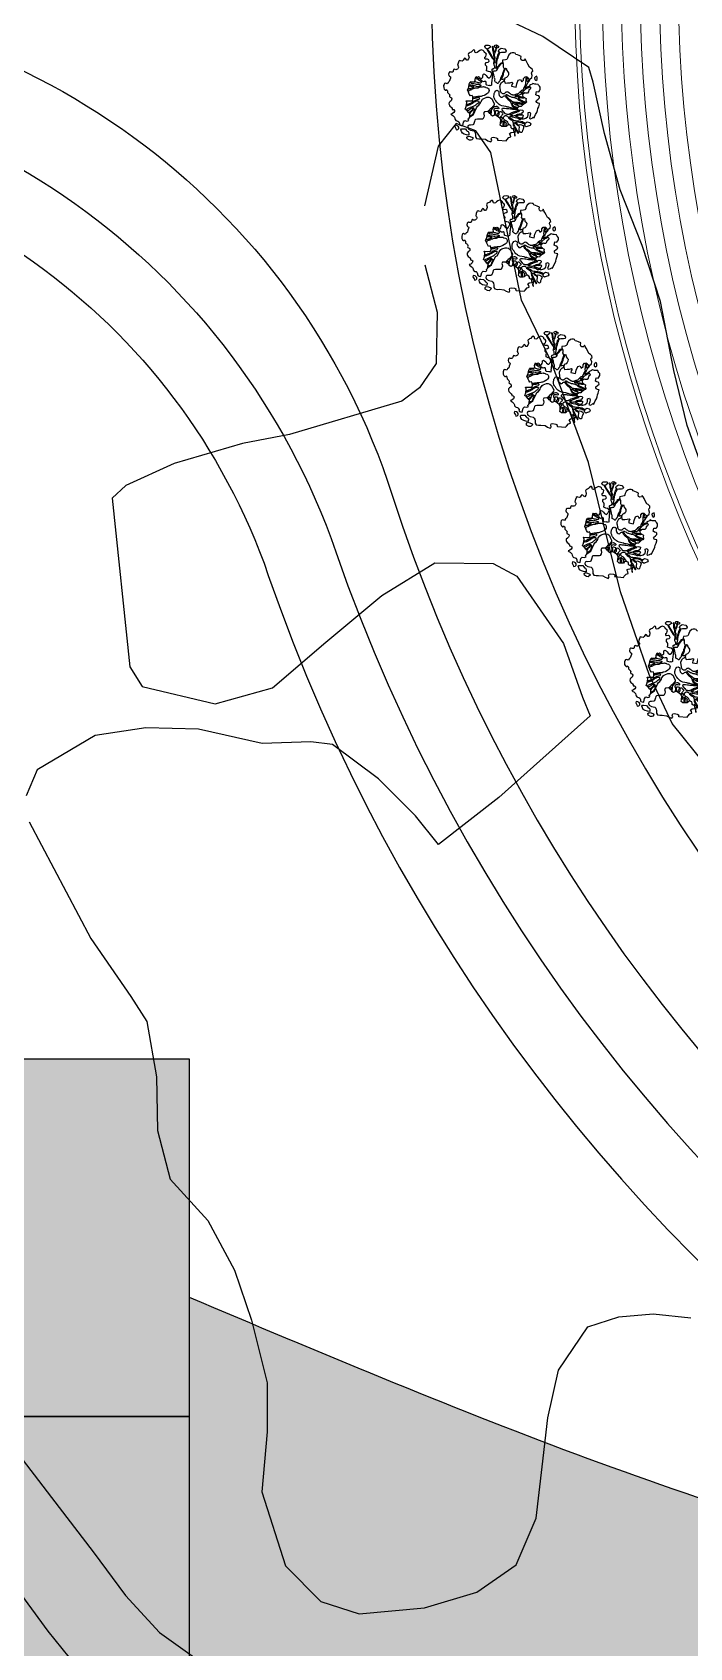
# Model space of a CAD drawing. Header units: millimetres. Extents: x 1101 to 4203, y 1053 to 1744.
# Drawn here: x 1482.8 to 1510.3, y 1286.8 to 1354.6 of the extents above; entities that cross this region are included whole.
import ezdxf

# ---------------------------------------------------------------- set-up
doc = ezdxf.new("R2010")
doc.units = ezdxf.units.MM
for name, color, linetype in [('01_Fina', 7, 'Continuous'), ('02_Media', 7, 'Continuous'), ('03_Gruesa', 7, 'Continuous'), ('planting render', 7, 'Continuous')]:
    doc.layers.add(name, color=color, linetype=linetype)

# ---------------------------------------------------------------- blocks, each defined once
blk = doc.blocks.new('pohon2')
at = {"layer": 'planting render', "color": 94}
for points in [[(-0.222, 0.704), (-0.256, 0.707), (-0.288, 0.705), (-0.317, 0.695), (-0.317, 0.695), (-0.335, 0.671), (-0.345, 0.653), (-0.342, 0.636), (-0.325, 0.633), (-0.285, 0.627), (-0.266, 0.644), (-0.254, 0.655), (-0.24, 0.656), (-0.227, 0.671), (-0.222, 0.704)], [(0.201, 0.693), (0.318, 0.683), (0.325, 0.664), (0.348, 0.627), (0.374, 0.613), (0.364, 0.59), (0.345, 0.569), (0.364, 0.552), (0.405, 0.538), (0.397, 0.514), (0.389, 0.492), (0.372, 0.498), (0.355, 0.488), (0.351, 0.471), (0.341, 0.456), (0.314, 0.451), (0.289, 0.458), (0.281, 0.48), (0.262, 0.486), (0.219, 0.494), (0.192, 0.477), (0.192, 0.45), (0.187, 0.406), (0.167, 0.38), (0.11, 0.354), (0.085, 0.354), (0.06, 0.373), (0.035, 0.361), (0.034, 0.35), (0.014, 0.343), (0.002, 0.333), (-0.024, 0.323), (-0.065, 0.333), (-0.075, 0.354), (-0.067, 0.367), (-0.058, 0.39), (-0.059, 0.413), (-0.067, 0.44), (-0.081, 0.444), (-0.112, 0.451), (-0.145, 0.456), (-0.169, 0.464), (-0.177, 0.476), (-0.178, 0.499), (-0.183, 0.542), (-0.194, 0.55), (-0.223, 0.56), (-0.244, 0.562), (-0.259, 0.574), (-0.259, 0.593), (-0.247, 0.616), (-0.209, 0.628), (-0.163, 0.628), (-0.147, 0.64), (-0.137, 0.652), (-0.127, 0.678), (-0.121, 0.711), (-0.103, 0.73), (-0.07, 0.73), (-0.035, 0.722), (0.025, 0.717), (0.061, 0.73), (0.089, 0.735), (0.107, 0.737), (0.115, 0.715), (0.104, 0.696), (0.108, 0.676), (0.13, 0.667), (0.17, 0.666), (0.192, 0.671), (0.196, 0.682), (0.191, 0.693), (0.201, 0.693)], [(-0.2, 0.771), (-0.235, 0.759), (-0.243, 0.736), (-0.228, 0.718), (-0.196, 0.719), (-0.161, 0.727), (-0.153, 0.74), (-0.168, 0.761), (-0.178, 0.77), (-0.2, 0.771)], [(-0.332, 0.587), (-0.33, 0.534), (-0.316, 0.511), (-0.287, 0.511), (-0.262, 0.498), (-0.272, 0.478), (-0.262, 0.464), (-0.258, 0.438), (-0.265, 0.4), (-0.286, 0.389), (-0.313, 0.363), (-0.341, 0.349), (-0.336, 0.309), (-0.339, 0.251), (-0.352, 0.229), (-0.303, 0.222), (-0.264, 0.213), (-0.261, 0.187), (-0.27, 0.154), (-0.283, 0.138), (-0.306, 0.15), (-0.326, 0.127), (-0.343, 0.102), (-0.363, 0.073), (-0.354, 0.03), (-0.355, -0.018), (-0.347, -0.047), (-0.291, -0.055), (-0.28, -0.077), (-0.284, -0.094), (-0.284, -0.119), (-0.279, -0.137), (-0.268, -0.131), (-0.257, -0.135), (-0.243, -0.144), (-0.23, -0.139), (-0.22, -0.126), (-0.205, -0.12), (-0.192, -0.13), (-0.184, -0.145), (-0.185, -0.164), (-0.187, -0.184), (-0.176, -0.196), (-0.158, -0.191), (-0.139, -0.181), (-0.124, -0.164), (-0.101, -0.155), (-0.089, -0.154), (-0.077, -0.175), (-0.065, -0.216), (-0.074, -0.232), (-0.093, -0.242), (-0.118, -0.243), (-0.147, -0.249), (-0.152, -0.282), (-0.152, -0.299), (-0.158, -0.31), (-0.177, -0.323), (-0.182, -0.346), (-0.174, -0.361), (-0.15, -0.372), (-0.137, -0.39), (-0.148, -0.407), (-0.164, -0.413), (-0.194, -0.405), (-0.204, -0.414), (-0.211, -0.435), (-0.197, -0.447), (-0.194, -0.465), (-0.195, -0.482), (-0.206, -0.492), (-0.227, -0.497), (-0.234, -0.513), (-0.249, -0.523), (-0.279, -0.526), (-0.298, -0.513), (-0.315, -0.497), (-0.329, -0.48), (-0.341, -0.471), (-0.355, -0.473), (-0.363, -0.482), (-0.366, -0.494), (-0.375, -0.504), (-0.387, -0.504), (-0.404, -0.484), (-0.413, -0.468), (-0.428, -0.458), (-0.44, -0.449), (-0.447, -0.441), (-0.449, -0.428), (-0.441, -0.412), (-0.435, -0.401), (-0.431, -0.391), (-0.435, -0.367), (-0.445, -0.343), (-0.454, -0.344), (-0.478, -0.362), (-0.491, -0.364), (-0.5, -0.349), (-0.503, -0.335), (-0.502, -0.326), (-0.508, -0.325), (-0.518, -0.317), (-0.539, -0.318), (-0.549, -0.32), (-0.561, -0.311), (-0.564, -0.304), (-0.568, -0.278), (-0.568, -0.245), (-0.558, -0.236), (-0.551, -0.228), (-0.548, -0.215), (-0.551, -0.205), (-0.555, -0.197), (-0.561, -0.189), (-0.572, -0.181), (-0.583, -0.178), (-0.591, -0.178), (-0.606, -0.181), (-0.613, -0.176), (-0.613, -0.169), (-0.614, -0.155), (-0.614, -0.144), (-0.622, -0.136), (-0.641, -0.133), (-0.654, -0.133), (-0.659, -0.135), (-0.669, -0.119), (-0.671, -0.094), (-0.664, -0.08), (-0.653, -0.072), (-0.635, -0.064), (-0.635, -0.046), (-0.639, -0.019), (-0.642, 0.006), (-0.656, 0.021), (-0.664, 0.043), (-0.675, 0.042), (-0.693, 0.04), (-0.704, 0.048), (-0.707, 0.06), (-0.711, 0.078), (-0.702, 0.111), (-0.69, 0.127), (-0.673, 0.138), (-0.663, 0.136), (-0.661, 0.124), (-0.648, 0.13), (-0.642, 0.143), (-0.636, 0.165), (-0.619, 0.175), (-0.608, 0.182), (-0.597, 0.192), (-0.598, 0.203), (-0.598, 0.215), (-0.593, 0.221), (-0.585, 0.224), (-0.566, 0.229), (-0.559, 0.239), (-0.559, 0.257), (-0.564, 0.269), (-0.576, 0.283), (-0.587, 0.302), (-0.585, 0.321), (-0.576, 0.335), (-0.566, 0.347), (-0.55, 0.355), (-0.538, 0.363), (-0.527, 0.374), (-0.523, 0.387), (-0.503, 0.387), (-0.487, 0.395), (-0.487, 0.411), (-0.491, 0.427), (-0.507, 0.446), (-0.517, 0.453), (-0.529, 0.459), (-0.516, 0.468), (-0.5, 0.474), (-0.471, 0.492), (-0.461, 0.509), (-0.456, 0.521), (-0.441, 0.535), (-0.43, 0.538), (-0.411, 0.537), (-0.399, 0.543), (-0.384, 0.563), (-0.382, 0.578), (-0.372, 0.59), (-0.355, 0.591), (-0.332, 0.592), (-0.332, 0.587)], [(-0.411, 0.664), (-0.392, 0.655), (-0.38, 0.639), (-0.384, 0.62), (-0.396, 0.609), (-0.414, 0.601), (-0.44, 0.601), (-0.44, 0.601), (-0.442, 0.621), (-0.42, 0.646), (-0.412, 0.664)], [(0.447, 0.428), (0.468, 0.413), (0.491, 0.415), (0.51, 0.421), (0.529, 0.437), (0.527, 0.448), (0.524, 0.473), (0.519, 0.492), (0.519, 0.513), (0.511, 0.525), (0.497, 0.525), (0.472, 0.506), (0.468, 0.48), (0.468, 0.457), (0.462, 0.436), (0.45, 0.435), (0.447, 0.428)], [(0.488, 0.335), (0.531, 0.312), (0.555, 0.283), (0.555, 0.258), (0.548, 0.226), (0.572, 0.213), (0.586, 0.232), (0.588, 0.26), (0.582, 0.299), (0.601, 0.306), (0.623, 0.292), (0.634, 0.278), (0.65, 0.281), (0.652, 0.27), (0.66, 0.234), (0.673, 0.199), (0.676, 0.173), (0.676, 0.143), (0.683, 0.114), (0.686, 0.079), (0.685, 0.066), (0.661, 0.066), (0.644, 0.062), (0.633, 0.047), (0.633, 0.034), (0.652, 0.011), (0.671, -0.012), (0.664, -0.028), (0.653, -0.038), (0.63, -0.039), (0.61, -0.046), (0.61, -0.069), (0.611, -0.092), (0.642, -0.096), (0.648, -0.11), (0.655, -0.134), (0.65, -0.162), (0.636, -0.176), (0.622, -0.186), (0.615, -0.198), (0.582, -0.194), (0.566, -0.191), (0.553, -0.194), (0.537, -0.196), (0.527, -0.184), (0.508, -0.169), (0.493, -0.157), (0.502, -0.141), (0.518, -0.13), (0.515, -0.106), (0.499, -0.09), (0.498, -0.066), (0.488, -0.047), (0.465, -0.042), (0.451, -0.042), (0.423, -0.02), (0.424, -0.001), (0.433, 0.016), (0.447, 0.023), (0.483, 0.036), (0.483, 0.057), (0.496, 0.084), (0.488, 0.103), (0.47, 0.112), (0.47, 0.112), (0.445, 0.143), (0.437, 0.161), (0.412, 0.165), (0.387, 0.186), (0.388, 0.209), (0.413, 0.219), (0.44, 0.208), (0.462, 0.208), (0.474, 0.214), (0.473, 0.239), (0.457, 0.255), (0.463, 0.267), (0.477, 0.273), (0.49, 0.282), (0.485, 0.302), (0.479, 0.314), (0.488, 0.335)], [(0.619, 0.383), (0.611, 0.4), (0.573, 0.424), (0.562, 0.43), (0.54, 0.417), (0.537, 0.397), (0.539, 0.386), (0.55, 0.371), (0.562, 0.359), (0.597, 0.361), (0.608, 0.37), (0.619, 0.383)], [(0.244, -0.097), (0.311, -0.096), (0.311, -0.147), (0.323, -0.2), (0.353, -0.219), (0.376, -0.188), (0.397, -0.215), (0.393, -0.241), (0.408, -0.269), (0.429, -0.273), (0.446, -0.264), (0.463, -0.251), (0.482, -0.248), (0.507, -0.276), (0.507, -0.305), (0.488, -0.335), (0.49, -0.355), (0.5, -0.368), (0.492, -0.389), (0.466, -0.406), (0.444, -0.414), (0.414, -0.451), (0.393, -0.48), (0.374, -0.502), (0.359, -0.519), (0.353, -0.496), (0.353, -0.496), (0.326, -0.487), (0.308, -0.496), (0.3, -0.512), (0.3, -0.54), (0.3, -0.54), (0.267, -0.548), (0.242, -0.554), (0.217, -0.557), (0.205, -0.572), (0.187, -0.572), (0.163, -0.569), (0.147, -0.561), (0.123, -0.532), (0.112, -0.498), (0.112, -0.482), (0.105, -0.463), (0.087, -0.454), (0.087, -0.454), (0.047, -0.439), (0.047, -0.439), (0.048, -0.422), (0.048, -0.422), (0.067, -0.39), (0.067, -0.39), (0.074, -0.362), (0.074, -0.346), (0.074, -0.346), (0.096, -0.323), (0.096, -0.323), (0.122, -0.337), (0.122, -0.337), (0.136, -0.305), (0.152, -0.29), (0.166, -0.277), (0.17, -0.25), (0.165, -0.228), (0.151, -0.209), (0.127, -0.194), (0.127, -0.157), (0.145, -0.125), (0.181, -0.134), (0.213, -0.144), (0.239, -0.155), (0.253, -0.148), (0.242, -0.125), (0.244, -0.097), (0.244, -0.097)], [(0.571, -0.244), (0.588, -0.264), (0.582, -0.289), (0.572, -0.307), (0.556, -0.294), (0.544, -0.28), (0.552, -0.258), (0.571, -0.244)], [(-0.155, -0.592), (-0.191, -0.553), (-0.198, -0.555), (-0.226, -0.56), (-0.24, -0.581), (-0.225, -0.603), (-0.192, -0.612), (-0.171, -0.612), (-0.155, -0.592)], [(-0.043, -0.619), (-0.052, -0.601), (-0.078, -0.592), (-0.106, -0.611), (-0.098, -0.628), (-0.08, -0.636), (-0.043, -0.619)], [(0.049, -0.552), (0.011, -0.545), (-0.01, -0.535), (-0.035, -0.556), (-0.029, -0.58), (-0.002, -0.604), (0.047, -0.604), (0.072, -0.581), (0.07, -0.558), (0.049, -0.552)]]:
    blk.add_lwpolyline(points, dxfattribs=at)
at = {"layer": 'planting render', "color": 34}
for points in [[(0.397, 0.514), (0.397, 0.497), (0.403, 0.493), (0.407, 0.488), (0.413, 0.489), (0.421, 0.494), (0.421, 0.502), (0.417, 0.515), (0.416, 0.528), (0.415, 0.539), (0.415, 0.546), (0.416, 0.555), (0.416, 0.568), (0.421, 0.577), (0.427, 0.587), (0.431, 0.586), (0.431, 0.583), (0.427, 0.576), (0.422, 0.568), (0.422, 0.562), (0.422, 0.541), (0.422, 0.532), (0.423, 0.52), (0.423, 0.516), (0.426, 0.511), (0.431, 0.511), (0.439, 0.516), (0.443, 0.522), (0.451, 0.532), (0.456, 0.538), (0.465, 0.544), (0.469, 0.539), (0.471, 0.534), (0.462, 0.525), (0.443, 0.505), (0.413, 0.468), (0.402, 0.458), (0.394, 0.443), (0.384, 0.426), (0.381, 0.42), (0.38, 0.413), (0.38, 0.409), (0.383, 0.405), (0.388, 0.406), (0.393, 0.407), (0.404, 0.413), (0.409, 0.417), (0.418, 0.423), (0.427, 0.428), (0.435, 0.432), (0.446, 0.437), (0.45, 0.435), (0.447, 0.428), (0.443, 0.425), (0.431, 0.417), (0.419, 0.412), (0.409, 0.403), (0.402, 0.397), (0.403, 0.393), (0.415, 0.386), (0.428, 0.385), (0.474, 0.383), (0.49, 0.383), (0.505, 0.387), (0.515, 0.389), (0.528, 0.394), (0.537, 0.397), (0.543, 0.39), (0.539, 0.386), (0.523, 0.38), (0.512, 0.377), (0.5, 0.372), (0.489, 0.372), (0.471, 0.372), (0.445, 0.372), (0.428, 0.376), (0.415, 0.377), (0.397, 0.377), (0.377, 0.379), (0.367, 0.377), (0.34, 0.36), (0.331, 0.358), (0.319, 0.355), (0.311, 0.351), (0.307, 0.347), (0.303, 0.335), (0.308, 0.329), (0.324, 0.329), (0.335, 0.329), (0.381, 0.33), (0.423, 0.331), (0.445, 0.341), (0.464, 0.336), (0.484, 0.327), (0.48, 0.318), (0.47, 0.321), (0.453, 0.325), (0.444, 0.321), (0.434, 0.319), (0.42, 0.319), (0.395, 0.316), (0.39, 0.312), (0.397, 0.304), (0.406, 0.294), (0.418, 0.289), (0.437, 0.281), (0.452, 0.279), (0.466, 0.274), (0.47, 0.27), (0.463, 0.267), (0.462, 0.264), (0.45, 0.269), (0.444, 0.27), (0.437, 0.27), (0.426, 0.274), (0.414, 0.279), (0.4, 0.285), (0.394, 0.29), (0.387, 0.297), (0.382, 0.301), (0.376, 0.306), (0.362, 0.311), (0.354, 0.314), (0.343, 0.314), (0.332, 0.314), (0.319, 0.314), (0.31, 0.312), (0.304, 0.309), (0.305, 0.305), (0.314, 0.297), (0.323, 0.291), (0.339, 0.281), (0.36, 0.265), (0.383, 0.252), (0.397, 0.241), (0.409, 0.236), (0.426, 0.227), (0.412, 0.224), (0.406, 0.224), (0.39, 0.232), (0.382, 0.236), (0.372, 0.243), (0.367, 0.247), (0.357, 0.252), (0.348, 0.257), (0.341, 0.262), (0.331, 0.268), (0.317, 0.277), (0.307, 0.283), (0.301, 0.291), (0.295, 0.295), (0.286, 0.302), (0.279, 0.304), (0.275, 0.306), (0.267, 0.309), (0.26, 0.308), (0.25, 0.308), (0.237, 0.307), (0.233, 0.306), (0.227, 0.302), (0.223, 0.3), (0.218, 0.291), (0.214, 0.288), (0.208, 0.284), (0.191, 0.27), (0.183, 0.266), (0.178, 0.261), (0.175, 0.256), (0.173, 0.249), (0.173, 0.243), (0.176, 0.236), (0.183, 0.231), (0.192, 0.229), (0.205, 0.228), (0.236, 0.225), (0.251, 0.224), (0.27, 0.223), (0.292, 0.223), (0.323, 0.221), (0.338, 0.219), (0.343, 0.218), (0.346, 0.217), (0.353, 0.214), (0.371, 0.215), (0.382, 0.211), (0.388, 0.211), (0.388, 0.209), (0.374, 0.203), (0.363, 0.202), (0.353, 0.203), (0.346, 0.203), (0.337, 0.206), (0.329, 0.208), (0.321, 0.209), (0.315, 0.209), (0.306, 0.208), (0.298, 0.207), (0.288, 0.206), (0.263, 0.203), (0.251, 0.205), (0.238, 0.204), (0.23, 0.202), (0.222, 0.202), (0.162, 0.202), (0.136, 0.196), (0.123, 0.19), (0.108, 0.183), (0.098, 0.178), (0.081, 0.165), (0.065, 0.15), (0.055, 0.141), (0.049, 0.134), (0.038, 0.119), (0.028, 0.101), (0.025, 0.088), (0.023, 0.072), (0.023, 0.061), (0.023, 0.049), (0.023, 0.04), (0.028, 0.031), (0.037, 0.01), (0.055, -0.002), (0.063, 0.003), (0.077, 0.005), (0.082, 0.012), (0.086, 0.025), (0.086, 0.039), (0.089, 0.049), (0.093, 0.056), (0.098, 0.064), (0.108, 0.072), (0.108, 0.072), (0.124, 0.082), (0.124, 0.082), (0.144, 0.081), (0.144, 0.081), (0.152, 0.072), (0.152, 0.072), (0.157, 0.061), (0.166, 0.055), (0.176, 0.053), (0.185, 0.056), (0.191, 0.063), (0.193, 0.067), (0.195, 0.071), (0.2, 0.076), (0.207, 0.08), (0.207, 0.08), (0.215, 0.086), (0.221, 0.09), (0.226, 0.094), (0.229, 0.097), (0.236, 0.1), (0.242, 0.102), (0.247, 0.105), (0.253, 0.107), (0.258, 0.11), (0.263, 0.113), (0.267, 0.116), (0.271, 0.121), (0.275, 0.127), (0.278, 0.131), (0.278, 0.131), (0.281, 0.138), (0.285, 0.142), (0.288, 0.148), (0.291, 0.153), (0.302, 0.169), (0.308, 0.177), (0.315, 0.181), (0.326, 0.187), (0.334, 0.189), (0.34, 0.189), (0.349, 0.19), (0.357, 0.189), (0.368, 0.189), (0.377, 0.19), (0.387, 0.189), (0.387, 0.189), (0.387, 0.186), (0.366, 0.185), (0.358, 0.184), (0.35, 0.183), (0.346, 0.182), (0.342, 0.181), (0.338, 0.179), (0.335, 0.177), (0.331, 0.176), (0.326, 0.173), (0.322, 0.17), (0.318, 0.167), (0.316, 0.164), (0.313, 0.162), (0.31, 0.159), (0.308, 0.155), (0.307, 0.152), (0.307, 0.152), (0.305, 0.146), (0.304, 0.144), (0.304, 0.144), (0.303, 0.141), (0.303, 0.141), (0.303, 0.137), (0.303, 0.137), (0.303, 0.132), (0.307, 0.131), (0.315, 0.131), (0.318, 0.134), (0.327, 0.14), (0.327, 0.14), (0.336, 0.144), (0.339, 0.145), (0.344, 0.146), (0.352, 0.148), (0.356, 0.149), (0.367, 0.15), (0.374, 0.152), (0.38, 0.154), (0.386, 0.157), (0.391, 0.16), (0.395, 0.165), (0.398, 0.168), (0.398, 0.168), (0.402, 0.173), (0.405, 0.17), (0.4, 0.164), (0.397, 0.158), (0.394, 0.155), (0.39, 0.153), (0.39, 0.153), (0.386, 0.15), (0.386, 0.15), (0.382, 0.146), (0.382, 0.146), (0.375, 0.145), (0.367, 0.145), (0.362, 0.145), (0.358, 0.144), (0.358, 0.144), (0.354, 0.143), (0.354, 0.143), (0.35, 0.14), (0.35, 0.14), (0.349, 0.137), (0.349, 0.132), (0.353, 0.13), (0.358, 0.13), (0.368, 0.129), (0.373, 0.128), (0.379, 0.128), (0.388, 0.125), (0.397, 0.125), (0.404, 0.125), (0.411, 0.125), (0.418, 0.125), (0.423, 0.125), (0.43, 0.125), (0.436, 0.125), (0.438, 0.127), (0.442, 0.128), (0.446, 0.129), (0.45, 0.13), (0.453, 0.133), (0.463, 0.121), (0.455, 0.116), (0.45, 0.114), (0.445, 0.112), (0.44, 0.112), (0.432, 0.111), (0.428, 0.111), (0.422, 0.111), (0.414, 0.113), (0.41, 0.113), (0.406, 0.113), (0.403, 0.113), (0.396, 0.113), (0.392, 0.113), (0.386, 0.114), (0.381, 0.115), (0.381, 0.115), (0.374, 0.115), (0.369, 0.115), (0.365, 0.115), (0.361, 0.116), (0.356, 0.117), (0.356, 0.117), (0.348, 0.118), (0.342, 0.12), (0.337, 0.121), (0.331, 0.121), (0.325, 0.12), (0.325, 0.12), (0.305, 0.117), (0.3, 0.116), (0.296, 0.115), (0.293, 0.112), (0.289, 0.108), (0.286, 0.106), (0.281, 0.104), (0.276, 0.103), (0.273, 0.103), (0.269, 0.102), (0.264, 0.101), (0.244, 0.088), (0.234, 0.084), (0.229, 0.08), (0.224, 0.076), (0.219, 0.072), (0.219, 0.072), (0.215, 0.066), (0.213, 0.063), (0.213, 0.063), (0.21, 0.06), (0.21, 0.06), (0.204, 0.057), (0.201, 0.055), (0.197, 0.05), (0.194, 0.047), (0.194, 0.047), (0.192, 0.042), (0.191, 0.036), (0.191, 0.036), (0.192, 0.033), (0.201, 0.032), (0.201, 0.032), (0.209, 0.033), (0.227, 0.039), (0.227, 0.039), (0.241, 0.045), (0.248, 0.047), (0.257, 0.049), (0.267, 0.05), (0.278, 0.052), (0.297, 0.052), (0.308, 0.054), (0.319, 0.052), (0.328, 0.053), (0.338, 0.055), (0.351, 0.057), (0.358, 0.061), (0.368, 0.067), (0.376, 0.072), (0.384, 0.076), (0.397, 0.08), (0.409, 0.083), (0.418, 0.085), (0.431, 0.088), (0.443, 0.091), (0.452, 0.092), (0.468, 0.092), (0.478, 0.092), (0.487, 0.092), (0.492, 0.094), (0.494, 0.089), (0.487, 0.088), (0.48, 0.087), (0.469, 0.085), (0.464, 0.085), (0.455, 0.085), (0.45, 0.082), (0.445, 0.081), (0.437, 0.079), (0.433, 0.077), (0.429, 0.076), (0.424, 0.076), (0.42, 0.075), (0.416, 0.075), (0.412, 0.074), (0.407, 0.071), (0.405, 0.071), (0.405, 0.071), (0.401, 0.069), (0.397, 0.067), (0.393, 0.064), (0.393, 0.064), (0.388, 0.06), (0.385, 0.057), (0.383, 0.054), (0.38, 0.051), (0.378, 0.046), (0.378, 0.044), (0.378, 0.041), (0.378, 0.041), (0.381, 0.04), (0.381, 0.04), (0.39, 0.039), (0.397, 0.037), (0.4, 0.037), (0.404, 0.037), (0.41, 0.036), (0.413, 0.035), (0.418, 0.034), (0.423, 0.034), (0.427, 0.034), (0.427, 0.034), (0.433, 0.034), (0.439, 0.033), (0.442, 0.033), (0.448, 0.03), (0.452, 0.029), (0.453, 0.025), (0.443, 0.021), (0.439, 0.024), (0.434, 0.025), (0.427, 0.026), (0.424, 0.026), (0.421, 0.027), (0.418, 0.027), (0.412, 0.027), (0.408, 0.027), (0.401, 0.027), (0.396, 0.027), (0.389, 0.028), (0.385, 0.03), (0.382, 0.031), (0.376, 0.032), (0.371, 0.033), (0.366, 0.034), (0.361, 0.034), (0.356, 0.035), (0.346, 0.035), (0.34, 0.036), (0.335, 0.036), (0.329, 0.036), (0.326, 0.035), (0.326, 0.035), (0.324, 0.034), (0.323, 0.031), (0.323, 0.029), (0.326, 0.026), (0.332, 0.021), (0.336, 0.019), (0.345, 0.014), (0.35, 0.013), (0.355, 0.011), (0.364, 0.007), (0.374, 0.004), (0.378, 0.003), (0.382, 0.001), (0.39, -0.008), (0.395, -0.012), (0.398, -0.014), (0.403, -0.018), (0.408, -0.021), (0.411, -0.021), (0.414, -0.021), (0.42, -0.021), (0.423, -0.021), (0.424, -0.021), (0.444, -0.036), (0.426, -0.038), (0.42, -0.036), (0.411, -0.033), (0.411, -0.033), (0.405, -0.031), (0.402, -0.03), (0.397, -0.031), (0.397, -0.031), (0.397, -0.031), (0.395, -0.039), (0.4, -0.043), (0.4, -0.043), (0.409, -0.049), (0.416, -0.052), (0.428, -0.063), (0.437, -0.081), (0.446, -0.092), (0.453, -0.099), (0.461, -0.109), (0.469, -0.115), (0.479, -0.124), (0.489, -0.13), (0.499, -0.136), (0.502, -0.141), (0.497, -0.149), (0.488, -0.14), (0.483, -0.138), (0.473, -0.134), (0.467, -0.13), (0.462, -0.127), (0.462, -0.127), (0.455, -0.12), (0.449, -0.113), (0.449, -0.113), (0.441, -0.108), (0.437, -0.108), (0.437, -0.108), (0.434, -0.115), (0.437, -0.12), (0.44, -0.124), (0.448, -0.144), (0.451, -0.151), (0.456, -0.165), (0.458, -0.171), (0.464, -0.19), (0.474, -0.213), (0.476, -0.217), (0.48, -0.224), (0.483, -0.23), (0.486, -0.239), (0.486, -0.247), (0.485, -0.252), (0.482, -0.248), (0.476, -0.249), (0.472, -0.236), (0.47, -0.232), (0.468, -0.227), (0.467, -0.223), (0.465, -0.22), (0.463, -0.216), (0.461, -0.212), (0.459, -0.21), (0.459, -0.21), (0.454, -0.209), (0.45, -0.209), (0.447, -0.211), (0.445, -0.214), (0.444, -0.218), (0.444, -0.224), (0.444, -0.229), (0.444, -0.233), (0.445, -0.239), (0.445, -0.244), (0.445, -0.249), (0.445, -0.255), (0.446, -0.264), (0.446, -0.264), (0.429, -0.273), (0.428, -0.256), (0.426, -0.248), (0.426, -0.243), (0.427, -0.236), (0.427, -0.229), (0.428, -0.221), (0.428, -0.215), (0.428, -0.21), (0.43, -0.204), (0.43, -0.199), (0.43, -0.192), (0.43, -0.188), (0.431, -0.182), (0.436, -0.162), (0.434, -0.155), (0.433, -0.146), (0.431, -0.14), (0.43, -0.136), (0.426, -0.13), (0.424, -0.122), (0.423, -0.115), (0.423, -0.11), (0.42, -0.104), (0.419, -0.089), (0.417, -0.083), (0.414, -0.077), (0.412, -0.073), (0.406, -0.069), (0.396, -0.064), (0.38, -0.045), (0.376, -0.039), (0.37, -0.031), (0.369, -0.026), (0.364, -0.02), (0.36, -0.012), (0.356, -0.008), (0.348, -0.003), (0.336, 0.001), (0.325, 0.006), (0.319, 0.01), (0.313, 0.014), (0.307, 0.018), (0.3, 0.02), (0.289, 0.022), (0.28, 0.022), (0.273, 0.022), (0.262, 0.018), (0.251, 0.013), (0.241, 0.008), (0.233, 0.005), (0.21, -0.007), (0.2, -0.008), (0.189, -0.003), (0.182, 0), (0.178, 0.005), (0.173, 0.013), (0.169, 0.018), (0.165, 0.022), (0.161, 0.026), (0.154, 0.028), (0.15, 0.029), (0.147, 0.03), (0.141, 0.03), (0.133, 0.028), (0.128, 0.026), (0.122, 0.024), (0.116, 0.02), (0.112, 0.014), (0.108, 0.008), (0.104, 0.002), (0.102, -0.006), (0.1, -0.012), (0.092, -0.037), (0.088, -0.044), (0.085, -0.055), (0.083, -0.061), (0.083, -0.068), (0.082, -0.074), (0.082, -0.088), (0.094, -0.125), (0.104, -0.134), (0.107, -0.136), (0.113, -0.141), (0.12, -0.146), (0.13, -0.151), (0.127, -0.157), (0.127, -0.175), (0.107, -0.174), (0.099, -0.168), (0.099, -0.168), (0.089, -0.165), (0.083, -0.17), (0.083, -0.17), (0.085, -0.181), (0.09, -0.189), (0.098, -0.226), (0.099, -0.24), (0.099, -0.247), (0.099, -0.252), (0.099, -0.259), (0.1, -0.273), (0.101, -0.279), (0.101, -0.279), (0.103, -0.287), (0.106, -0.298), (0.109, -0.307), (0.11, -0.314), (0.111, -0.321), (0.111, -0.326), (0.109, -0.33), (0.096, -0.323), (0.092, -0.297), (0.091, -0.293), (0.091, -0.288), (0.09, -0.284), (0.09, -0.281), (0.088, -0.276), (0.088, -0.273), (0.085, -0.264), (0.085, -0.261), (0.084, -0.258), (0.084, -0.253), (0.085, -0.249), (0.085, -0.244), (0.085, -0.242), (0.085, -0.239), (0.085, -0.235), (0.083, -0.228), (0.08, -0.221), (0.079, -0.217), (0.077, -0.211), (0.076, -0.208), (0.075, -0.204), (0.073, -0.193), (0.07, -0.187), (0.069, -0.181), (0.069, -0.177), (0.069, -0.174), (0.069, -0.162), (0.07, -0.156), (0.068, -0.147), (0.067, -0.143), (0.061, -0.13), (0.059, -0.127), (0.057, -0.125), (0.053, -0.111), (0.05, -0.103), (0.044, -0.099), (0.039, -0.099), (0.028, -0.104), (0.022, -0.108), (0.01, -0.111), (0.001, -0.115), (-0.003, -0.122), (-0.005, -0.128), (-0.005, -0.135), (-0.005, -0.143), (-0.006, -0.152), (-0.009, -0.159), (-0.014, -0.165), (-0.02, -0.17), (-0.021, -0.179), (-0.027, -0.192), (-0.031, -0.202), (-0.035, -0.213), (-0.04, -0.222), (-0.044, -0.231), (-0.049, -0.238), (-0.05, -0.249), (-0.052, -0.255), (-0.052, -0.263), (-0.044, -0.265), (-0.033, -0.269), (-0.021, -0.272), (-0.009, -0.276), (-0.005, -0.286), (-0.005, -0.286), (0.002, -0.3), (0.003, -0.312), (0.005, -0.323), (0.011, -0.336), (0.016, -0.343), (0.021, -0.35), (0.034, -0.379), (0.044, -0.389), (0.054, -0.395), (0.061, -0.4), (0.057, -0.406), (0.037, -0.396), (0.029, -0.39), (0.018, -0.378), (0.016, -0.37), (0.012, -0.363), (0.006, -0.351), (0.005, -0.345), (0.003, -0.338), (-0.002, -0.337), (-0.008, -0.328), (-0.011, -0.322), (-0.013, -0.311), (-0.017, -0.305), (-0.017, -0.305), (-0.023, -0.305), (-0.023, -0.313), (-0.021, -0.321), (-0.022, -0.334), (-0.023, -0.338), (-0.024, -0.348), (-0.024, -0.359), (-0.024, -0.365), (-0.024, -0.373), (-0.024, -0.382), (-0.025, -0.395), (-0.027, -0.416), (-0.027, -0.422), (-0.025, -0.443), (-0.023, -0.452), (-0.023, -0.464), (-0.023, -0.475), (-0.019, -0.494), (-0.017, -0.502), (-0.013, -0.518), (-0.011, -0.531), (-0.009, -0.538), (-0.02, -0.539), (-0.024, -0.533), (-0.03, -0.518), (-0.035, -0.504), (-0.036, -0.496), (-0.036, -0.488), (-0.037, -0.477), (-0.037, -0.465), (-0.04, -0.453), (-0.042, -0.445), (-0.04, -0.435), (-0.04, -0.427), (-0.04, -0.42), (-0.04, -0.413), (-0.04, -0.413), (-0.04, -0.401), (-0.04, -0.391), (-0.04, -0.391), (-0.043, -0.38), (-0.043, -0.38), (-0.053, -0.377), (-0.058, -0.387), (-0.059, -0.394), (-0.056, -0.401), (-0.056, -0.401), (-0.059, -0.417), (-0.062, -0.429), (-0.062, -0.429), (-0.062, -0.443), (-0.062, -0.451), (-0.062, -0.46), (-0.069, -0.466), (-0.079, -0.484), (-0.08, -0.498), (-0.079, -0.508), (-0.077, -0.526), (-0.073, -0.54), (-0.07, -0.563), (-0.07, -0.587), (-0.07, -0.61), (-0.077, -0.613), (-0.078, -0.609), (-0.078, -0.592), (-0.078, -0.577), (-0.08, -0.563), (-0.081, -0.551), (-0.083, -0.542), (-0.086, -0.531), (-0.091, -0.524), (-0.095, -0.531), (-0.101, -0.542), (-0.105, -0.562), (-0.112, -0.577), (-0.122, -0.601), (-0.131, -0.603), (-0.136, -0.6), (-0.135, -0.592), (-0.127, -0.577), (-0.123, -0.566), (-0.119, -0.554), (-0.116, -0.542), (-0.109, -0.532), (-0.105, -0.518), (-0.097, -0.505), (-0.097, -0.496), (-0.095, -0.486), (-0.09, -0.479), (-0.084, -0.469), (-0.078, -0.459), (-0.073, -0.449), (-0.074, -0.438), (-0.083, -0.439), (-0.093, -0.447), (-0.109, -0.464), (-0.16, -0.52), (-0.182, -0.543), (-0.192, -0.554), (-0.203, -0.556), (-0.204, -0.552), (-0.198, -0.543), (-0.102, -0.441), (-0.093, -0.433), (-0.083, -0.425), (-0.077, -0.418), (-0.069, -0.397), (-0.068, -0.388), (-0.07, -0.379), (-0.071, -0.375), (-0.066, -0.361), (-0.061, -0.353), (-0.054, -0.345), (-0.05, -0.334), (-0.047, -0.324), (-0.046, -0.316), (-0.046, -0.306), (-0.051, -0.295), (-0.058, -0.291), (-0.066, -0.287), (-0.071, -0.285), (-0.077, -0.28), (-0.076, -0.271), (-0.073, -0.265), (-0.058, -0.228), (-0.053, -0.216), (-0.053, -0.206), (-0.053, -0.195), (-0.053, -0.187), (-0.051, -0.174), (-0.05, -0.169), (-0.05, -0.155), (-0.049, -0.135), (-0.048, -0.12), (-0.045, -0.11), (-0.045, -0.101), (-0.045, -0.09), (-0.045, -0.086), (-0.041, -0.071), (-0.041, -0.061), (-0.042, -0.049), (-0.055, -0.051), (-0.065, -0.05), (-0.068, -0.046), (-0.104, -0.046), (-0.113, -0.052), (-0.117, -0.064), (-0.122, -0.085), (-0.129, -0.096), (-0.138, -0.095), (-0.15, -0.089), (-0.163, -0.084), (-0.181, -0.091), (-0.195, -0.098), (-0.202, -0.106), (-0.224, -0.114), (-0.238, -0.114), (-0.252, -0.12), (-0.265, -0.125), (-0.274, -0.122), (-0.283, -0.125), (-0.284, -0.119), (-0.284, -0.111), (-0.27, -0.11), (-0.26, -0.108), (-0.249, -0.104), (-0.242, -0.1), (-0.231, -0.096), (-0.213, -0.092), (-0.201, -0.087), (-0.195, -0.082), (-0.192, -0.076), (-0.192, -0.068), (-0.195, -0.062), (-0.199, -0.059), (-0.21, -0.056), (-0.219, -0.056), (-0.234, -0.057), (-0.245, -0.058), (-0.262, -0.058), (-0.272, -0.06), (-0.275, -0.061), (-0.286, -0.066), (-0.291, -0.055), (-0.347, -0.047), (-0.337, -0.033), (-0.328, -0.034), (-0.313, -0.03), (-0.3, -0.032), (-0.291, -0.034), (-0.272, -0.033), (-0.259, -0.03), (-0.247, -0.035), (-0.24, -0.036), (-0.223, -0.036), (-0.218, -0.036), (-0.208, -0.036), (-0.195, -0.034), (-0.187, -0.031), (-0.187, -0.031), (-0.186, -0.024), (-0.19, -0.018), (-0.196, -0.013), (-0.21, -0.006), (-0.221, -0.001), (-0.227, 0), (-0.245, -0.001), (-0.256, -0.002), (-0.278, -0.003), (-0.289, -0.001), (-0.305, -0.001), (-0.323, -0.004), (-0.334, -0.002), (-0.341, -0.002), (-0.348, -0.002), (-0.355, -0.002), (-0.355, 0.014), (-0.334, 0.01), (-0.325, 0.01), (-0.319, 0.012), (-0.306, 0.012), (-0.288, 0.012), (-0.288, 0.012), (-0.283, 0.02), (-0.287, 0.023), (-0.304, 0.037), (-0.313, 0.04), (-0.321, 0.046), (-0.325, 0.05), (-0.332, 0.052), (-0.337, 0.054), (-0.344, 0.056), (-0.35, 0.057), (-0.359, 0.055), (-0.359, 0.055), (-0.363, 0.073), (-0.343, 0.102), (-0.343, 0.084), (-0.343, 0.084), (-0.334, 0.071), (-0.334, 0.071), (-0.322, 0.065), (-0.314, 0.063), (-0.305, 0.056), (-0.301, 0.052), (-0.294, 0.046), (-0.283, 0.035), (-0.283, 0.035), (-0.268, 0.031), (-0.261, 0.025), (-0.256, 0.022), (-0.226, 0.015), (-0.218, 0.013), (-0.2, 0), (-0.188, -0.006), (-0.176, -0.01), (-0.162, -0.012), (-0.146, -0.017), (-0.141, -0.017), (-0.129, -0.017), (-0.117, -0.013), (-0.111, -0.011), (-0.089, -0.011), (-0.082, -0.008), (-0.069, -0.001), (-0.064, 0.008), (-0.059, 0.024), (-0.059, 0.038), (-0.063, 0.054), (-0.067, 0.064), (-0.079, 0.076), (-0.086, 0.081), (-0.106, 0.098), (-0.116, 0.105), (-0.13, 0.113), (-0.138, 0.117), (-0.153, 0.126), (-0.175, 0.131), (-0.183, 0.134), (-0.201, 0.139), (-0.215, 0.143), (-0.225, 0.147), (-0.237, 0.152), (-0.244, 0.155), (-0.25, 0.159), (-0.26, 0.161), (-0.267, 0.163), (-0.263, 0.181), (-0.234, 0.166), (-0.22, 0.162), (-0.213, 0.159), (-0.201, 0.153), (-0.187, 0.147), (-0.179, 0.147), (-0.176, 0.15), (-0.176, 0.15), (-0.173, 0.161), (-0.175, 0.169), (-0.179, 0.176), (-0.198, 0.186), (-0.215, 0.195), (-0.231, 0.205), (-0.243, 0.214), (-0.25, 0.222), (-0.256, 0.233), (-0.263, 0.239), (-0.269, 0.244), (-0.277, 0.248), (-0.287, 0.255), (-0.303, 0.265), (-0.311, 0.272), (-0.316, 0.276), (-0.326, 0.277), (-0.337, 0.278), (-0.337, 0.293), (-0.315, 0.289), (-0.295, 0.277), (-0.284, 0.27), (-0.271, 0.26), (-0.261, 0.249), (-0.25, 0.244), (-0.242, 0.235), (-0.238, 0.229), (-0.22, 0.213), (-0.215, 0.209), (-0.202, 0.202), (-0.187, 0.198), (-0.187, 0.198), (-0.176, 0.198), (-0.17, 0.204), (-0.172, 0.217), (-0.175, 0.224), (-0.18, 0.234), (-0.194, 0.248), (-0.2, 0.255), (-0.204, 0.263), (-0.216, 0.277), (-0.251, 0.298), (-0.259, 0.304), (-0.275, 0.314), (-0.284, 0.322), (-0.292, 0.327), (-0.302, 0.333), (-0.311, 0.34), (-0.317, 0.346), (-0.327, 0.356), (-0.313, 0.363), (-0.305, 0.371), (-0.296, 0.353), (-0.296, 0.353), (-0.283, 0.342), (-0.275, 0.335), (-0.264, 0.325), (-0.255, 0.319), (-0.241, 0.308), (-0.237, 0.307), (-0.231, 0.308), (-0.231, 0.308), (-0.227, 0.313), (-0.239, 0.328), (-0.241, 0.333), (-0.247, 0.346), (-0.251, 0.351), (-0.254, 0.355), (-0.258, 0.361), (-0.263, 0.368), (-0.267, 0.372), (-0.272, 0.378), (-0.272, 0.378), (-0.28, 0.392), (-0.265, 0.4), (-0.255, 0.377), (-0.25, 0.369), (-0.243, 0.357), (-0.237, 0.35), (-0.234, 0.342), (-0.226, 0.327), (-0.221, 0.322), (-0.221, 0.322), (-0.211, 0.319), (-0.211, 0.319), (-0.207, 0.33), (-0.211, 0.341), (-0.212, 0.345), (-0.216, 0.36), (-0.217, 0.376), (-0.217, 0.383), (-0.223, 0.391), (-0.223, 0.402), (-0.233, 0.414), (-0.244, 0.423), (-0.258, 0.438), (-0.26, 0.45)], [(0.192, 0.45), (0.202, 0.437), (0.202, 0.424), (0.211, 0.416), (0.216, 0.419), (0.221, 0.431), (0.221, 0.44), (0.227, 0.449), (0.228, 0.462), (0.234, 0.491)], [(0.32, 0.453), (0.309, 0.44), (0.301, 0.431), (0.289, 0.416), (0.283, 0.412), (0.271, 0.403), (0.262, 0.4), (0.252, 0.397), (0.243, 0.394), (0.233, 0.388), (0.227, 0.382), (0.222, 0.375), (0.218, 0.368), (0.218, 0.359), (0.218, 0.352), (0.223, 0.342), (0.237, 0.331), (0.248, 0.328), (0.256, 0.328), (0.269, 0.331), (0.279, 0.338), (0.287, 0.351), (0.303, 0.359), (0.312, 0.363), (0.333, 0.373), (0.34, 0.377), (0.349, 0.381), (0.353, 0.387), (0.361, 0.398), (0.366, 0.412), (0.375, 0.438), (0.382, 0.449), (0.389, 0.458), (0.399, 0.469), (0.4, 0.476), (0.394, 0.48), (0.386, 0.485), (0.385, 0.494)], [(0.254, 0.487), (0.248, 0.462), (0.246, 0.45), (0.246, 0.44), (0.241, 0.434), (0.235, 0.431), (0.235, 0.431), (0.23, 0.428), (0.226, 0.417), (0.222, 0.409), (0.222, 0.409), (0.233, 0.408), (0.245, 0.417), (0.255, 0.423), (0.27, 0.428), (0.273, 0.434), (0.273, 0.44), (0.271, 0.452), (0.272, 0.464), (0.273, 0.472), (0.276, 0.481)], [(-0.26, 0.45), (-0.212, 0.401), (-0.187, 0.3), (-0.18, 0.274), (-0.16, 0.257), (-0.145, 0.22), (-0.142, 0.198), (-0.127, 0.162), (-0.111, 0.147), (-0.07, 0.123), (-0.045, 0.119), (-0.02, 0.12), (0.007, 0.134), (0.024, 0.16), (0.05, 0.191), (0.052, 0.211), (0.041, 0.231), (0.026, 0.26), (0.006, 0.281), (-0.005, 0.299), (-0.019, 0.322)], [(-0.004, 0.331), (0.001, 0.311), (0.005, 0.303), (0.014, 0.301), (0.019, 0.307), (0.018, 0.318), (0.017, 0.328), (0.014, 0.343)], [(0.034, 0.35), (0.032, 0.314), (0.031, 0.302), (0.034, 0.28), (0.04, 0.263), (0.052, 0.243), (0.063, 0.231), (0.081, 0.222), (0.093, 0.222), (0.111, 0.228), (0.12, 0.235), (0.125, 0.248), (0.117, 0.256), (0.103, 0.255), (0.084, 0.255), (0.072, 0.261), (0.063, 0.269), (0.062, 0.28), (0.063, 0.289), (0.071, 0.298), (0.077, 0.308), (0.08, 0.32), (0.079, 0.33), (0.08, 0.34), (0.08, 0.354), (0.081, 0.356)], [(0.095, 0.354), (0.095, 0.334), (0.094, 0.317), (0.087, 0.3), (0.085, 0.294), (0.088, 0.284), (0.095, 0.282), (0.112, 0.281), (0.124, 0.285), (0.128, 0.295), (0.128, 0.304), (0.125, 0.321), (0.122, 0.327), (0.116, 0.334), (0.115, 0.342), (0.114, 0.356)], [(0.139, 0.367), (0.139, 0.347), (0.148, 0.331), (0.148, 0.323), (0.145, 0.308), (0.146, 0.295), (0.151, 0.286), (0.151, 0.286), (0.162, 0.285), (0.172, 0.29), (0.178, 0.296), (0.193, 0.305), (0.197, 0.312), (0.197, 0.319), (0.193, 0.328), (0.187, 0.333), (0.183, 0.342), (0.179, 0.35), (0.173, 0.359), (0.164, 0.378)], [(0.175, 0.389), (0.178, 0.378), (0.184, 0.365), (0.191, 0.362), (0.198, 0.359), (0.203, 0.369), (0.203, 0.381), (0.199, 0.397), (0.188, 0.415)]]:
    blk.add_lwpolyline(points, dxfattribs=at)
blk = doc.blocks.new('Estadio')
at = {"lineweight": 9}
for points in [[(2565.331, 1456.462), (2565.331, 1416.462, 0.826712), (2680.244, 1416.462), (2680.244, 1516.462, 0.826712), (2565.331, 1516.462), (2565.331, 1476.462)], [(2565.531, 1456.262), (2565.531, 1416.481, 0.826439), (2680.044, 1416.481), (2680.044, 1516.443, 0.826439), (2565.531, 1516.443), (2565.531, 1476.662)], [(2566.487, 1456.262), (2566.487, 1416.572, 0.825111), (2679.087, 1416.572), (2679.087, 1516.352, 0.825111), (2566.487, 1516.352), (2566.487, 1476.662)], [(2567.287, 1456.262), (2567.287, 1416.649, 0.823976), (2678.287, 1416.649), (2678.287, 1516.275, 0.823976), (2567.287, 1516.275), (2567.287, 1476.662)], [(2568.087, 1456.262), (2568.087, 1416.727, 0.822818), (2677.487, 1416.727), (2677.487, 1516.197, 0.822818), (2568.087, 1516.197), (2568.087, 1476.662)], [(2568.887, 1456.262), (2568.887, 1416.805, 0.821637), (2676.687, 1416.805), (2676.687, 1516.119, 0.821637), (2568.887, 1516.119), (2568.887, 1476.662)], [(2569.687, 1456.262), (2569.687, 1416.883, 0.82043), (2675.887, 1416.883), (2675.887, 1516.041, 0.82043), (2569.687, 1516.041), (2569.687, 1476.662)]]:
    blk.add_lwpolyline(points, format="xyb", dxfattribs=at)
at = {"lineweight": 9, "xscale": -2.935702463071011, "yscale": 2.935702463071011, "zscale": 2.935702463071011, "rotation": 180}
for p in [(2562.85, 1411.396), (2564.802, 1405.346), (2567.592, 1400.08), (2571.174, 1394.355), (2574.915, 1389.107)]:
    blk.add_blockref('pohon2', p, dxfattribs=at)

msp = doc.modelspace()

# ---------------------------------------------------------------- hatches: boundary and pattern name
at = {"layer": '02_Media', "true_color": 0x2776bb}
h = msp.add_hatch(color=152, dxfattribs=at)
h.dxf.hatch_style = 1
h.paths.add_polyline_path([(1489.359, 1311.484), (1474.359, 1311.484), (1474.359, 1296.484), (1489.359, 1296.484)])
h = msp.add_hatch(color=152, dxfattribs=at)
h.dxf.hatch_style = 1
h.paths.add_polyline_path([(1489.359, 1296.484), (1474.359, 1296.484), (1474.359, 1281.484), (1489.359, 1281.484)])
at = {"layer": '03_Gruesa', "true_color": 0x17923e}
h = msp.add_hatch(color=114, dxfattribs=at)
h.dxf.hatch_style = 1
edge = h.paths.add_edge_path()
edge.add_line((1474.359, 1296.484), (1459.359, 1296.484))
edge.add_line((1459.359, 1296.484), (1459.359, 1311.484))
edge.add_line((1459.359, 1311.484), (1459.359, 1318.984))
edge.add_spline(control_points=[(1459.359, 1318.984), (1451.312, 1312.343), (1456.072, 1256.613), (1494.901, 1245.797), (1519.359, 1238.984)], knot_values=[0, 0, 0, 0, 41.740536, 112.780929, 112.780929, 112.780929, 112.780929], degree=3, periodic=0)
edge.add_line((1519.359, 1238.984), (1519.359, 1251.484))
edge.add_line((1519.359, 1251.484), (1504.359, 1251.484))
edge.add_line((1504.359, 1251.484), (1504.359, 1266.484))
edge.add_line((1504.359, 1266.484), (1504.359, 1281.484))
edge.add_line((1504.359, 1281.484), (1519.359, 1281.484))
edge.add_line((1519.359, 1281.484), (1519.359, 1266.484))
edge.add_line((1519.359, 1266.484), (1534.359, 1266.484))
edge.add_line((1534.359, 1266.484), (1549.359, 1266.484))
edge.add_line((1549.359, 1266.484), (1564.359, 1266.484))
edge.add_spline(control_points=[(1564.359, 1266.484), (1561.862, 1275.175), (1545.033, 1286.528), (1517.637, 1289.54), (1500.138, 1296.932), (1489.359, 1301.484)], knot_values=[0, 0, 0, 0, 28.249692, 49.837616, 84.457077, 84.457077, 84.457077, 84.457077], degree=3, periodic=0)
edge.add_line((1489.359, 1301.484), (1489.359, 1296.484))
edge.add_line((1489.359, 1296.484), (1489.359, 1281.484))
edge.add_line((1489.359, 1281.484), (1474.359, 1281.484))
edge.add_line((1474.359, 1281.484), (1474.359, 1296.484))

# ---------------------------------------------------------------- linework, layer by layer
for points in [[(1404.729, 1355.944), (1469.329, 1355.93, -0.325438), (1497.873, 1335.141, 0.707899), (1628.926, 1331.639), (1648.388, 1431.762, 0.782061), (1518.083, 1466.686, -0.160409), (1515.789, 1464.56), (1467.452, 1442.431)], [(1507.259, 1397.055), (1499.521, 1357.245, 0.834348), (1624.102, 1333.028), (1643.395, 1432.281, 0.834348), (1518.814, 1456.497), (1511.076, 1416.687)], [(1428.742, 1352.939), (1467.169, 1352.93, -0.319536), (1495.51, 1332.75, 0.332405), (1567.373, 1284.057, 0.332405)], [(1430.669, 1349.938), (1467.168, 1349.93, -0.319536), (1492.675, 1331.768, 0.320897), (1564.373, 1280.98, 0.320897)]]:
    msp.add_lwpolyline(points, format="xyb")
msp.add_spline([(1206.55, 1742.411), (1198.036, 1713.245), (1191.712, 1699.458), (1188.115, 1692.655), (1185.804, 1676.355), (1188.204, 1664.121), (1192.37, 1645.395), (1198.957, 1631.579), (1205.919, 1617.923), (1212.006, 1606.116), (1219.798, 1593.741), (1226.027, 1584.556), (1235.412, 1573.916), (1239.381, 1569.044), (1262.456, 1553.753), (1273.817, 1547.943), (1292.279, 1545.864), (1304.629, 1545.032), (1323.86, 1547.241), (1343.768, 1554.244), (1348.177, 1560.24), (1355.099, 1558.478), (1361.05, 1563.528), (1368.811, 1564.744), (1375.81, 1569.684), (1387.223, 1575.308), (1397.875, 1585.58), (1409.717, 1597.182), (1418.41, 1615.582), (1419.855, 1625.077), (1420.374, 1641.997), (1422.228, 1651.701), (1429.173, 1651.447), (1435.26, 1654.709), (1443.361, 1656.59), (1455.3, 1651.182), (1462.27, 1643.182), (1465.927, 1633.22), (1474.194, 1620.717), (1478.652, 1616.668), (1481.052, 1602.658), (1484.132, 1591.314), (1484.891, 1574.332), (1484.358, 1564.209), (1486.422, 1559.181), (1489.394, 1548.073), (1492.669, 1543.867), (1495.886, 1536.945), (1501.551, 1533.066), (1522.852, 1526.997), (1548.84, 1524.652), (1563.366, 1519.91), (1597.015, 1518.916), (1608.069, 1518.759), (1621.874, 1530.8), (1629.228, 1540.852), (1637.328, 1541.751), (1654.578, 1528.415), (1666.447, 1514.072), (1678.809, 1502.283), (1683.259, 1485.417), (1688.258, 1473.248), (1696.093, 1461.999), (1707.128, 1455.142), (1716.579, 1451.321), (1728.091, 1440.45), (1739.119, 1428.492), (1751.998, 1419.885), (1768.138, 1407.716), (1779.751, 1403.892), (1792.302, 1394.742), (1800.327, 1389.872), (1811.751, 1382.948), (1818.472, 1377.635), (1820.168, 1369.015), (1828.212, 1360.848), (1834.333, 1353.311), (1847.27, 1343.538), (1858.598, 1336.789), (1868.42, 1330.801), (1878.399, 1329.631), (1894.155, 1331.085)], degree=3)
at = {"layer": '01_Fina', "linetype": 'Continuous'}
for points in [[(1511.222, 1335.324), (1510.242, 1338.054), (1509.682, 1340.364), (1509.122, 1343.264), (1508.352, 1345.614), (1507.432, 1347.944), (1506.772, 1350.304), (1506.302, 1352.464), (1506.122, 1353.084), (1504.192, 1354.384), (1501.582, 1355.604)], [(1511.052, 1323.764), (1509.612, 1325.554), (1508.642, 1327.614), (1507.452, 1331.084), (1506.712, 1334.054), (1506.102, 1336.504), (1505.252, 1338.814), (1504.522, 1340.764), (1503.292, 1343.314), (1502.012, 1349.514), (1501.372, 1350.424), (1500.552, 1350.734), (1499.802, 1349.774), (1499.232, 1347.274)], [(1499.242, 1344.804), (1499.762, 1342.814), (1499.712, 1340.654), (1499.022, 1339.634), (1498.272, 1339.074), (1493.562, 1337.684), (1491.592, 1337.304), (1488.732, 1336.464), (1486.692, 1335.544), (1486.132, 1335.004), (1486.872, 1327.934), (1487.382, 1327.104), (1490.452, 1326.374), (1492.852, 1327.054), (1495.082, 1328.964), (1497.432, 1330.924), (1499.652, 1332.294), (1502.112, 1332.264), (1503.102, 1331.734), (1505.052, 1328.914), (1505.852, 1326.654), (1506.172, 1325.874), (1502.342, 1322.454), (1499.812, 1320.474), (1498.852, 1321.674), (1497.292, 1323.234), (1495.372, 1324.674), (1494.462, 1324.784), (1492.422, 1324.714), (1489.752, 1325.314), (1487.532, 1325.374), (1485.412, 1325.044), (1482.982, 1323.604), (1482.522, 1322.514)], [(1482.642, 1321.434), (1485.232, 1316.534), (1486.912, 1314.104), (1487.582, 1313.054), (1487.982, 1310.724), (1488.022, 1308.474), (1488.562, 1306.434), (1490.132, 1304.704), (1491.262, 1302.624), (1491.972, 1300.514), (1492.622, 1297.894), (1492.622, 1295.834), (1492.402, 1293.324), (1493.402, 1290.214), (1494.872, 1288.714), (1496.492, 1288.204), (1499.232, 1288.454), (1501.422, 1289.114), (1503.072, 1290.254), (1503.902, 1292.214), (1504.162, 1294.364), (1504.402, 1296.424), (1504.852, 1298.424), (1506.082, 1300.234), (1507.372, 1300.664), (1508.812, 1300.784), (1510.392, 1300.624)], [(1481.982, 1295.164), (1483.582, 1293.084), (1485.332, 1290.794), (1486.682, 1288.974), (1488.112, 1287.414), (1489.772, 1286.234)], [(1484.912, 1285.654), (1483.442, 1287.474), (1482.072, 1289.344)]]:
    msp.add_lwpolyline(points, dxfattribs=at)
at = {"layer": '02_Media', "color": 152, "true_color": 0x2776bb}
for points in [[(1474.359, 1311.484), (1489.359, 1311.484), (1489.359, 1296.484), (1474.359, 1296.484)], [(1474.359, 1296.484), (1489.359, 1296.484), (1489.359, 1281.484), (1474.359, 1281.484)]]:
    msp.add_lwpolyline(points, close=True, dxfattribs=at)
at = {"layer": '03_Gruesa', "color": 116, "true_color": 0x136734}
for points, knots in [([(1519.359, 1238.984), (1494.901, 1245.797), (1456.072, 1256.613), (1451.312, 1312.343), (1459.359, 1318.984)], [0, 0, 0, 0, 71.040393, 112.780929, 112.780929, 112.780929, 112.780929]), ([(1489.359, 1301.484), (1500.138, 1296.932), (1517.637, 1289.54), (1545.033, 1286.528), (1566.927, 1271.758), (1563.668, 1245.802), (1561.579, 1230.815), (1560.168, 1220.787)], [0, 0, 0, 0, 34.619462, 56.207385, 84.457077, 99.457077, 130.361034, 130.361034, 130.361034, 130.361034])]:
    msp.add_open_spline(points, degree=3, knots=knots, dxfattribs=at)

# ---------------------------------------------------------------- block references
at = {"rotation": 349}
msp.add_blockref('Estadio', (-1282.955, 455.695), dxfattribs=at)

doc.saveas('drawing.dxf')
